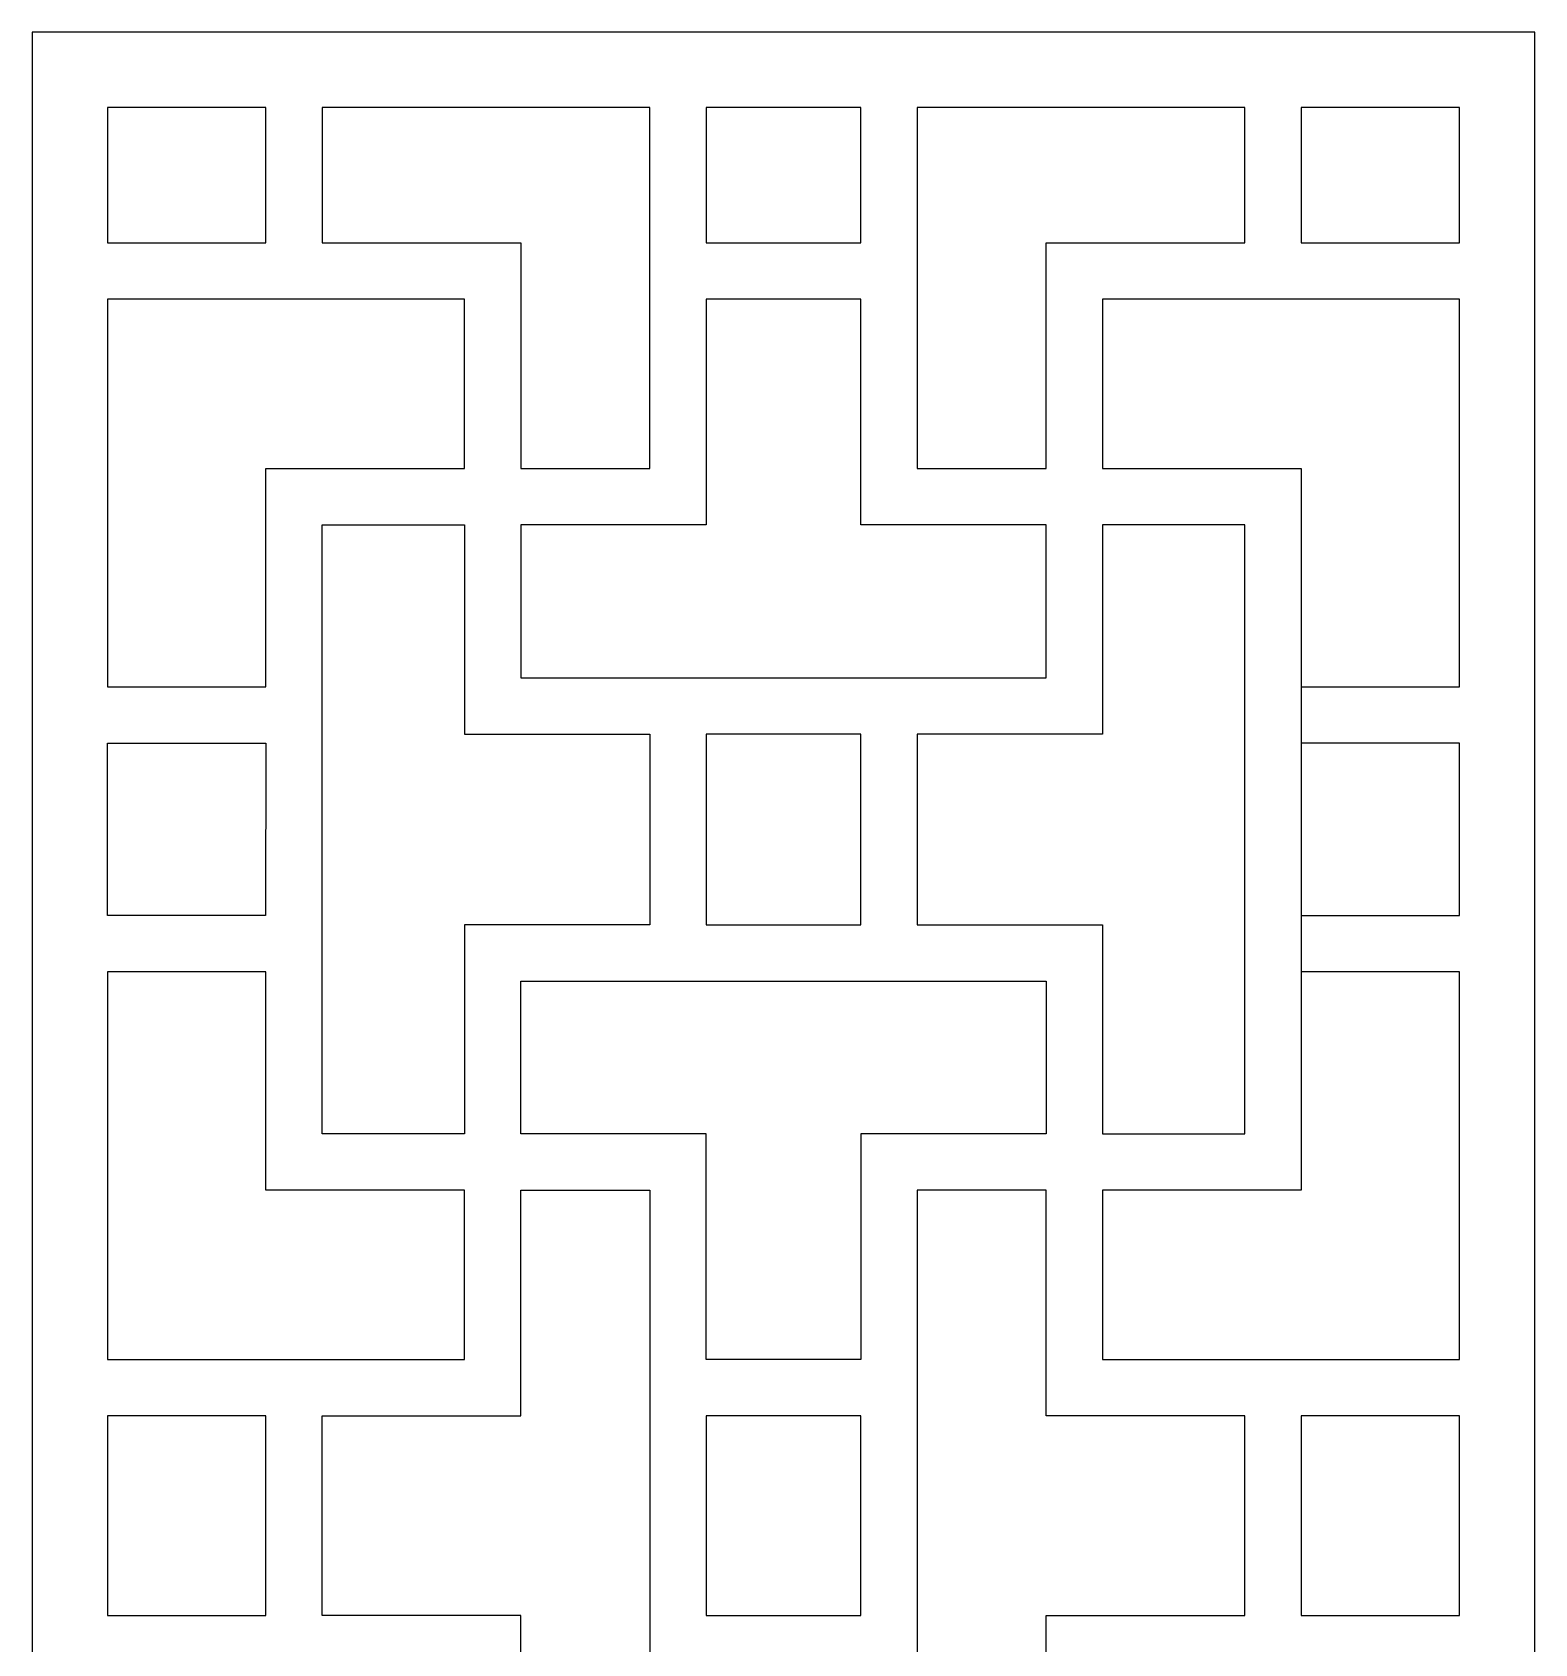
# Model space of a CAD drawing. Header units: centimetres. Extents: x -27.5 to -16.8, y -9.5 to 9.5.
# Drawn here: x -27.5 to -22.43, y 4.07 to 9.5 of the extents above; entities that cross this region are included whole.
import ezdxf

# ---------------------------------------------------------------- set-up
doc = ezdxf.new("R2010")
doc.units = ezdxf.units.CM
doc.header["$MEASUREMENT"] = 0
doc.layers.add('layer 1', color=7, linetype='Continuous')

msp = doc.modelspace()

# ---------------------------------------------------------------- linework, layer by layer
at = {"layer": 'layer 1', "color": 250}
for points, knots in [([(-27.5, -9.5), (-27.5, -9.5), (-27.5, 9.5), (-27.5, 9.5), (-27.5, 9.5), (-27.5, 9.5), (-22.43334, 9.5), (-22.43334, 9.5), (-22.43334, 9.5), (-22.43334, 9.5), (-22.43334, -9.5), (-22.43334, -9.5), (-22.43334, -9.5), (-22.43334, -9.5), (-27.5, -9.5), (-27.5, -9.5)], [0, 0, 0, 0, 0.2, 0.2, 0.2, 0.2, 0.4, 0.4, 0.4, 0.4, 0.6, 0.6, 0.6, 0.6, 1, 1, 1, 1]), ([(-27.24666, 8.78966), (-27.24666, 8.78966), (-27.24666, 8.78966), (-27.24666, 8.78966), (-27.24666, 8.78966), (-27.24666, 8.78966), (-27.24666, 9.24668), (-27.24666, 9.24668), (-27.24666, 9.24668), (-27.24666, 9.24668), (-26.71278, 9.24668), (-26.71278, 9.24668), (-26.71278, 9.24668), (-26.71278, 9.24668), (-26.71278, 8.78966), (-26.71278, 8.78966), (-26.71278, 8.78966), (-26.71278, 8.78966), (-27.24666, 8.78966), (-27.24666, 8.78966)], [0, 0, 0, 0, 0.1666667, 0.1666667, 0.1666667, 0.1666667, 0.3333333, 0.3333333, 0.3333333, 0.3333333, 0.5, 0.5, 0.5, 0.5, 0.6666667, 0.6666667, 0.6666667, 0.6666667, 1, 1, 1, 1]), ([(-26.52278, 9.24668), (-26.52278, 9.24668), (-26.52278, 9.24668), (-26.52278, 9.24668), (-26.52278, 9.24668), (-26.52278, 9.24668), (-25.41693, 9.24668), (-25.41693, 9.24668), (-25.41693, 9.24668), (-25.41693, 9.24668), (-25.41693, 8.02905), (-25.41693, 8.02905), (-25.41693, 8.02905), (-25.41693, 8.02905), (-25.85231, 8.02905), (-25.85231, 8.02905), (-25.85231, 8.02905), (-25.85231, 8.02905), (-25.85231, 8.78966), (-25.85231, 8.78966), (-25.85231, 8.78966), (-25.85231, 8.78966), (-25.94143, 8.78966), (-25.94143, 8.78966), (-25.94143, 8.78966), (-25.94143, 8.78966), (-26.04232, 8.78966), (-26.04232, 8.78966), (-26.04232, 8.78966), (-26.04232, 8.78966), (-26.52278, 8.78966), (-26.52278, 8.78966), (-26.52278, 8.78966), (-26.52278, 8.78966), (-26.52278, 9.24668), (-26.52278, 9.24668)], [0, 0, 0, 0, 0.1, 0.1, 0.1, 0.1, 0.2, 0.2, 0.2, 0.2, 0.3, 0.3, 0.3, 0.3, 0.4, 0.4, 0.4, 0.4, 0.5, 0.5, 0.5, 0.5, 0.6, 0.6, 0.6, 0.6, 0.7, 0.7, 0.7, 0.7, 0.8, 0.8, 0.8, 0.8, 1, 1, 1, 1]), ([(-25.22693, 9.24668), (-25.22693, 9.24668), (-25.22693, 9.24668), (-25.22693, 9.24668), (-25.22693, 9.24668), (-25.22693, 9.24668), (-24.7064, 9.24668), (-24.7064, 9.24668), (-24.7064, 9.24668), (-24.7064, 9.24668), (-24.7064, 8.78966), (-24.7064, 8.78966), (-24.7064, 8.78966), (-24.7064, 8.78966), (-24.96667, 8.78966), (-24.96667, 8.78966), (-24.96667, 8.78966), (-24.96667, 8.78966), (-25.22693, 8.78966), (-25.22693, 8.78966), (-25.22693, 8.78966), (-25.22693, 8.78966), (-25.22693, 9.24668), (-25.22693, 9.24668)], [0, 0, 0, 0, 0.1428571, 0.1428571, 0.1428571, 0.1428571, 0.2857143, 0.2857143, 0.2857143, 0.2857143, 0.4285714, 0.4285714, 0.4285714, 0.4285714, 0.5714286, 0.5714286, 0.5714286, 0.5714286, 0.7142857, 0.7142857, 0.7142857, 0.7142857, 1, 1, 1, 1]), ([(-24.5164, 9.24668), (-24.5164, 9.24668), (-24.5164, 9.24668), (-24.5164, 9.24668), (-24.5164, 9.24668), (-24.5164, 9.24668), (-23.41054, 9.24668), (-23.41054, 9.24668), (-23.41054, 9.24668), (-23.41054, 9.24668), (-23.41054, 8.78966), (-23.41054, 8.78966), (-23.41054, 8.78966), (-23.41054, 8.78966), (-23.891, 8.78966), (-23.891, 8.78966), (-23.891, 8.78966), (-23.891, 8.78966), (-23.99191, 8.78966), (-23.99191, 8.78966), (-23.99191, 8.78966), (-23.99191, 8.78966), (-24.08101, 8.78966), (-24.08101, 8.78966), (-24.08101, 8.78966), (-24.08101, 8.78966), (-24.08101, 8.02905), (-24.08101, 8.02905), (-24.08101, 8.02905), (-24.08101, 8.02905), (-24.5164, 8.02905), (-24.5164, 8.02905), (-24.5164, 8.02905), (-24.5164, 8.02905), (-24.5164, 9.24668), (-24.5164, 9.24668)], [0, 0, 0, 0, 0.1, 0.1, 0.1, 0.1, 0.2, 0.2, 0.2, 0.2, 0.3, 0.3, 0.3, 0.3, 0.4, 0.4, 0.4, 0.4, 0.5, 0.5, 0.5, 0.5, 0.6, 0.6, 0.6, 0.6, 0.7, 0.7, 0.7, 0.7, 0.8, 0.8, 0.8, 0.8, 1, 1, 1, 1]), ([(-23.22054, 9.24668), (-23.22054, 9.24668), (-23.22054, 9.24668), (-23.22054, 9.24668), (-23.22054, 9.24668), (-23.22054, 9.24668), (-22.68666, 9.24668), (-22.68666, 9.24668), (-22.68666, 9.24668), (-22.68666, 9.24668), (-22.68666, 8.78966), (-22.68666, 8.78966), (-22.68666, 8.78966), (-22.68666, 8.78966), (-23.22054, 8.78966), (-23.22054, 8.78966), (-23.22054, 8.78966), (-23.22054, 8.78966), (-23.22054, 9.24668), (-23.22054, 9.24668)], [0, 0, 0, 0, 0.1666667, 0.1666667, 0.1666667, 0.1666667, 0.3333333, 0.3333333, 0.3333333, 0.3333333, 0.5, 0.5, 0.5, 0.5, 0.6666667, 0.6666667, 0.6666667, 0.6666667, 1, 1, 1, 1]), ([(-26.71278, 7.29302), (-26.71278, 7.29302), (-26.71278, 7.29302), (-26.71278, 7.29302), (-26.71278, 7.29302), (-26.71278, 7.29302), (-27.24666, 7.29302), (-27.24666, 7.29302), (-27.24666, 7.29302), (-27.24666, 7.29302), (-27.24666, 8.59966), (-27.24666, 8.59966), (-27.24666, 8.59966), (-27.24666, 8.59966), (-26.04232, 8.59966), (-26.04232, 8.59966), (-26.04232, 8.59966), (-26.04232, 8.59966), (-26.04232, 8.02905), (-26.04232, 8.02905), (-26.04232, 8.02905), (-26.04232, 8.02905), (-26.52278, 8.02905), (-26.52278, 8.02905), (-26.52278, 8.02905), (-26.52278, 8.02905), (-26.56681, 8.02905), (-26.56681, 8.02905), (-26.56681, 8.02905), (-26.56681, 8.02905), (-26.71278, 8.02905), (-26.71278, 8.02905), (-26.71278, 8.02905), (-26.71278, 8.02905), (-26.71278, 7.29302), (-26.71278, 7.29302)], [0, 0, 0, 0, 0.1, 0.1, 0.1, 0.1, 0.2, 0.2, 0.2, 0.2, 0.3, 0.3, 0.3, 0.3, 0.4, 0.4, 0.4, 0.4, 0.5, 0.5, 0.5, 0.5, 0.6, 0.6, 0.6, 0.6, 0.7, 0.7, 0.7, 0.7, 0.8, 0.8, 0.8, 0.8, 1, 1, 1, 1]), ([(-24.96667, 8.59966), (-24.96667, 8.59966), (-24.96667, 8.59966), (-24.96667, 8.59966), (-24.96667, 8.59966), (-24.96667, 8.59966), (-24.7064, 8.59966), (-24.7064, 8.59966), (-24.7064, 8.59966), (-24.7064, 8.59966), (-24.7064, 8.02905), (-24.7064, 8.02905), (-24.7064, 8.02905), (-24.7064, 8.02905), (-24.7064, 7.92832), (-24.7064, 7.92832), (-24.7064, 7.92832), (-24.7064, 7.92832), (-24.7064, 7.83906), (-24.7064, 7.83906), (-24.7064, 7.83906), (-24.7064, 7.83906), (-24.08101, 7.83906), (-24.08101, 7.83906), (-24.08101, 7.83906), (-24.08101, 7.83906), (-24.08101, 7.32392), (-24.08101, 7.32392), (-24.08101, 7.32392), (-24.08101, 7.32392), (-24.96667, 7.32392), (-24.96667, 7.32392), (-24.96667, 7.32392), (-24.96667, 7.32392), (-25.85231, 7.32392), (-25.85231, 7.32392), (-25.85231, 7.32392), (-25.85231, 7.32392), (-25.85231, 7.83906), (-25.85231, 7.83906), (-25.85231, 7.83906), (-25.85231, 7.83906), (-25.22693, 7.83906), (-25.22693, 7.83906), (-25.22693, 7.83906), (-25.22693, 7.83906), (-25.22693, 7.92832), (-25.22693, 7.92832), (-25.22693, 7.92832), (-25.22693, 7.92832), (-25.22693, 8.02905), (-25.22693, 8.02905), (-25.22693, 8.02905), (-25.22693, 8.02905), (-25.22693, 8.59966), (-25.22693, 8.59966), (-25.22693, 8.59966), (-25.22693, 8.59966), (-24.96667, 8.59966), (-24.96667, 8.59966)], [0, 0, 0, 0, 0.0625, 0.0625, 0.0625, 0.0625, 0.125, 0.125, 0.125, 0.125, 0.1875, 0.1875, 0.1875, 0.1875, 0.25, 0.25, 0.25, 0.25, 0.3125, 0.3125, 0.3125, 0.3125, 0.375, 0.375, 0.375, 0.375, 0.4375, 0.4375, 0.4375, 0.4375, 0.5, 0.5, 0.5, 0.5, 0.5625, 0.5625, 0.5625, 0.5625, 0.625, 0.625, 0.625, 0.625, 0.6875, 0.6875, 0.6875, 0.6875, 0.75, 0.75, 0.75, 0.75, 0.8125, 0.8125, 0.8125, 0.8125, 0.875, 0.875, 0.875, 0.875, 1, 1, 1, 1]), ([(-22.68666, 8.59966), (-22.68666, 8.59966), (-22.68666, 8.59966), (-22.68666, 8.59966), (-22.68666, 8.59966), (-22.68666, 8.59966), (-22.68666, 7.29302), (-22.68666, 7.29302), (-22.68666, 7.29302), (-22.68666, 7.29302), (-23.22, 7.29302), (-23.22, 7.29302), (-23.22, 7.29302), (-23.22, 7.29302), (-23.22, 7.10303), (-23.22, 7.10303), (-23.22, 7.10303), (-23.22, 7.10303), (-22.68666, 7.10303), (-22.68666, 7.10303), (-22.68666, 7.10303), (-22.68666, 7.10303), (-22.68666, 6.52252), (-22.68666, 6.52252), (-22.68666, 6.52252), (-22.68666, 6.52252), (-23.22, 6.52252), (-23.22, 6.52252), (-23.22, 6.52252), (-23.22, 6.52252), (-23.22, 6.33252), (-23.22, 6.33252), (-23.22, 6.33252), (-23.22, 6.33252), (-22.68666, 6.33252), (-22.68666, 6.33252), (-22.68666, 6.33252), (-22.68666, 6.33252), (-22.68666, 5.02588), (-22.68666, 5.02588), (-22.68666, 5.02588), (-22.68666, 5.02588), (-23.891, 5.02588), (-23.891, 5.02588), (-23.891, 5.02588), (-23.891, 5.02588), (-23.891, 5.59648), (-23.891, 5.59648), (-23.891, 5.59648), (-23.891, 5.59648), (-23.41054, 5.59648), (-23.41054, 5.59648), (-23.41054, 5.59648), (-23.41054, 5.59648), (-23.36651, 5.59648), (-23.36651, 5.59648), (-23.36651, 5.59648), (-23.36651, 5.59648), (-23.22054, 5.59648), (-23.22054, 5.59648), (-23.22054, 5.59648), (-23.22054, 5.59648), (-23.22054, 6.81277), (-23.22054, 6.81277), (-23.22054, 6.81277), (-23.22054, 6.81277), (-23.22054, 8.02905), (-23.22054, 8.02905), (-23.22054, 8.02905), (-23.22054, 8.02905), (-23.36651, 8.02905), (-23.36651, 8.02905), (-23.36651, 8.02905), (-23.36651, 8.02905), (-23.41054, 8.02905), (-23.41054, 8.02905), (-23.41054, 8.02905), (-23.41054, 8.02905), (-23.891, 8.02905), (-23.891, 8.02905), (-23.891, 8.02905), (-23.891, 8.02905), (-23.891, 8.59966), (-23.891, 8.59966), (-23.891, 8.59966), (-23.891, 8.59966), (-22.68666, 8.59966), (-22.68666, 8.59966)], [0, 0, 0, 0, 0.0434783, 0.0434783, 0.0434783, 0.0434783, 0.0869565, 0.0869565, 0.0869565, 0.0869565, 0.1304348, 0.1304348, 0.1304348, 0.1304348, 0.173913, 0.173913, 0.173913, 0.173913, 0.2173913, 0.2173913, 0.2173913, 0.2173913, 0.2608696, 0.2608696, 0.2608696, 0.2608696, 0.3043478, 0.3043478, 0.3043478, 0.3043478, 0.3478261, 0.3478261, 0.3478261, 0.3478261, 0.3913043, 0.3913043, 0.3913043, 0.3913043, 0.4347826, 0.4347826, 0.4347826, 0.4347826, 0.4782609, 0.4782609, 0.4782609, 0.4782609, 0.5217391, 0.5217391, 0.5217391, 0.5217391, 0.5652174, 0.5652174, 0.5652174, 0.5652174, 0.6086957, 0.6086957, 0.6086957, 0.6086957, 0.6521739, 0.6521739, 0.6521739, 0.6521739, 0.6956522, 0.6956522, 0.6956522, 0.6956522, 0.7391304, 0.7391304, 0.7391304, 0.7391304, 0.7826087, 0.7826087, 0.7826087, 0.7826087, 0.826087, 0.826087, 0.826087, 0.826087, 0.8695652, 0.8695652, 0.8695652, 0.8695652, 0.9130435, 0.9130435, 0.9130435, 0.9130435, 1, 1, 1, 1]), ([(-25.41693, 6.81277), (-25.41693, 6.81277), (-25.41693, 6.81277), (-25.41693, 6.81277), (-25.41693, 6.81277), (-25.41693, 6.81277), (-25.41693, 7.13391), (-25.41693, 7.13391), (-25.41693, 7.13391), (-25.41693, 7.13391), (-25.85231, 7.13391), (-25.85231, 7.13391), (-25.85231, 7.13391), (-25.85231, 7.13391), (-26.04232, 7.13391), (-26.04232, 7.13391), (-26.04232, 7.13391), (-26.04232, 7.13391), (-26.04232, 7.32392), (-26.04232, 7.32392), (-26.04232, 7.32392), (-26.04232, 7.32392), (-26.04232, 7.83906), (-26.04232, 7.83906), (-26.04232, 7.83906), (-26.04232, 7.83906), (-26.52278, 7.83906), (-26.52278, 7.83906), (-26.52278, 7.83906), (-26.52278, 7.83906), (-26.52278, 6.81277), (-26.52278, 6.81277), (-26.52278, 6.81277), (-26.52278, 6.81277), (-26.52278, 5.78648), (-26.52278, 5.78648), (-26.52278, 5.78648), (-26.52278, 5.78648), (-26.04232, 5.78648), (-26.04232, 5.78648), (-26.04232, 5.78648), (-26.04232, 5.78648), (-26.04232, 6.30163), (-26.04232, 6.30163), (-26.04232, 6.30163), (-26.04232, 6.30163), (-26.04232, 6.49163), (-26.04232, 6.49163), (-26.04232, 6.49163), (-26.04232, 6.49163), (-25.85231, 6.49163), (-25.85231, 6.49163), (-25.85231, 6.49163), (-25.85231, 6.49163), (-25.41693, 6.49163), (-25.41693, 6.49163), (-25.41693, 6.49163), (-25.41693, 6.49163), (-25.41693, 6.81277), (-25.41693, 6.81277)], [0, 0, 0, 0, 0.0625, 0.0625, 0.0625, 0.0625, 0.125, 0.125, 0.125, 0.125, 0.1875, 0.1875, 0.1875, 0.1875, 0.25, 0.25, 0.25, 0.25, 0.3125, 0.3125, 0.3125, 0.3125, 0.375, 0.375, 0.375, 0.375, 0.4375, 0.4375, 0.4375, 0.4375, 0.5, 0.5, 0.5, 0.5, 0.5625, 0.5625, 0.5625, 0.5625, 0.625, 0.625, 0.625, 0.625, 0.6875, 0.6875, 0.6875, 0.6875, 0.75, 0.75, 0.75, 0.75, 0.8125, 0.8125, 0.8125, 0.8125, 0.875, 0.875, 0.875, 0.875, 1, 1, 1, 1]), ([(-24.5164, 6.81277), (-24.5164, 6.81277), (-24.5164, 6.81277), (-24.5164, 6.81277), (-24.5164, 6.81277), (-24.5164, 6.81277), (-24.5164, 7.13391), (-24.5164, 7.13391), (-24.5164, 7.13391), (-24.5164, 7.13391), (-24.08101, 7.13391), (-24.08101, 7.13391), (-24.08101, 7.13391), (-24.08101, 7.13391), (-23.891, 7.13391), (-23.891, 7.13391), (-23.891, 7.13391), (-23.891, 7.13391), (-23.891, 7.32392), (-23.891, 7.32392), (-23.891, 7.32392), (-23.891, 7.32392), (-23.891, 7.83906), (-23.891, 7.83906), (-23.891, 7.83906), (-23.891, 7.83906), (-23.41054, 7.83906), (-23.41054, 7.83906), (-23.41054, 7.83906), (-23.41054, 7.83906), (-23.41054, 6.81277), (-23.41054, 6.81277), (-23.41054, 6.81277), (-23.41054, 6.81277), (-23.41054, 5.78648), (-23.41054, 5.78648), (-23.41054, 5.78648), (-23.41054, 5.78648), (-23.891, 5.78648), (-23.891, 5.78648), (-23.891, 5.78648), (-23.891, 5.78648), (-23.891, 6.30163), (-23.891, 6.30163), (-23.891, 6.30163), (-23.891, 6.30163), (-23.891, 6.49163), (-23.891, 6.49163), (-23.891, 6.49163), (-23.891, 6.49163), (-24.08101, 6.49163), (-24.08101, 6.49163), (-24.08101, 6.49163), (-24.08101, 6.49163), (-24.5164, 6.49163), (-24.5164, 6.49163), (-24.5164, 6.49163), (-24.5164, 6.49163), (-24.5164, 6.81277), (-24.5164, 6.81277)], [0, 0, 0, 0, 0.0625, 0.0625, 0.0625, 0.0625, 0.125, 0.125, 0.125, 0.125, 0.1875, 0.1875, 0.1875, 0.1875, 0.25, 0.25, 0.25, 0.25, 0.3125, 0.3125, 0.3125, 0.3125, 0.375, 0.375, 0.375, 0.375, 0.4375, 0.4375, 0.4375, 0.4375, 0.5, 0.5, 0.5, 0.5, 0.5625, 0.5625, 0.5625, 0.5625, 0.625, 0.625, 0.625, 0.625, 0.6875, 0.6875, 0.6875, 0.6875, 0.75, 0.75, 0.75, 0.75, 0.8125, 0.8125, 0.8125, 0.8125, 0.875, 0.875, 0.875, 0.875, 1, 1, 1, 1]), ([(-24.96667, 7.13391), (-24.96667, 7.13391), (-24.96667, 7.13391), (-24.96667, 7.13391), (-24.96667, 7.13391), (-24.96667, 7.13391), (-24.7064, 7.13391), (-24.7064, 7.13391), (-24.7064, 7.13391), (-24.7064, 7.13391), (-24.7064, 6.81277), (-24.7064, 6.81277), (-24.7064, 6.81277), (-24.7064, 6.81277), (-24.7064, 6.49163), (-24.7064, 6.49163), (-24.7064, 6.49163), (-24.7064, 6.49163), (-24.96667, 6.49163), (-24.96667, 6.49163), (-24.96667, 6.49163), (-24.96667, 6.49163), (-25.22693, 6.49163), (-25.22693, 6.49163), (-25.22693, 6.49163), (-25.22693, 6.49163), (-25.22693, 6.81277), (-25.22693, 6.81277), (-25.22693, 6.81277), (-25.22693, 6.81277), (-25.22693, 7.13391), (-25.22693, 7.13391), (-25.22693, 7.13391), (-25.22693, 7.13391), (-24.96667, 7.13391), (-24.96667, 7.13391)], [0, 0, 0, 0, 0.1, 0.1, 0.1, 0.1, 0.2, 0.2, 0.2, 0.2, 0.3, 0.3, 0.3, 0.3, 0.4, 0.4, 0.4, 0.4, 0.5, 0.5, 0.5, 0.5, 0.6, 0.6, 0.6, 0.6, 0.7, 0.7, 0.7, 0.7, 0.8, 0.8, 0.8, 0.8, 1, 1, 1, 1]), ([(-26.71278, 7.10303), (-26.71278, 7.10303), (-26.71278, 7.10303), (-26.71278, 7.10303), (-26.71278, 7.10303), (-26.71278, 7.10303), (-27.24666, 7.10303), (-27.24666, 7.10303), (-27.24666, 7.10303), (-27.24666, 7.10303), (-27.24666, 6.52252), (-27.24666, 6.52252), (-27.24666, 6.52252), (-27.24666, 6.52252), (-26.71333, 6.52252), (-26.71333, 6.52252), (-26.71333, 6.52252), (-26.71333, 6.52252), (-26.71278, 7.10303), (-26.71278, 7.10303)], [0, 0, 0, 0, 0.1666667, 0.1666667, 0.1666667, 0.1666667, 0.3333333, 0.3333333, 0.3333333, 0.3333333, 0.5, 0.5, 0.5, 0.5, 0.6666667, 0.6666667, 0.6666667, 0.6666667, 1, 1, 1, 1]), ([(-26.7128, 6.33252), (-26.7128, 6.33252), (-26.7128, 6.33252), (-26.7128, 6.33252), (-26.7128, 6.33252), (-26.7128, 6.33252), (-26.71278, 5.59648), (-26.71278, 5.59648), (-26.71278, 5.59648), (-26.71278, 5.59648), (-26.56681, 5.59648), (-26.56681, 5.59648), (-26.56681, 5.59648), (-26.56681, 5.59648), (-26.52278, 5.59648), (-26.52278, 5.59648), (-26.52278, 5.59648), (-26.52278, 5.59648), (-26.04232, 5.59648), (-26.04232, 5.59648), (-26.04232, 5.59648), (-26.04232, 5.59648), (-26.04232, 5.02588), (-26.04232, 5.02588), (-26.04232, 5.02588), (-26.04232, 5.02588), (-27.24666, 5.02588), (-27.24666, 5.02588), (-27.24666, 5.02588), (-27.24666, 5.02588), (-27.24666, 6.33252), (-27.24666, 6.33252), (-27.24666, 6.33252), (-27.24666, 6.33252), (-26.7128, 6.33252), (-26.7128, 6.33252)], [0, 0, 0, 0, 0.1, 0.1, 0.1, 0.1, 0.2, 0.2, 0.2, 0.2, 0.3, 0.3, 0.3, 0.3, 0.4, 0.4, 0.4, 0.4, 0.5, 0.5, 0.5, 0.5, 0.6, 0.6, 0.6, 0.6, 0.7, 0.7, 0.7, 0.7, 0.8, 0.8, 0.8, 0.8, 1, 1, 1, 1]), ([(-24.96667, 5.02588), (-24.96667, 5.02588), (-24.96667, 5.02588), (-24.96667, 5.02588), (-24.96667, 5.02588), (-24.96667, 5.02588), (-24.7064, 5.02588), (-24.7064, 5.02588), (-24.7064, 5.02588), (-24.7064, 5.02588), (-24.7064, 5.59648), (-24.7064, 5.59648), (-24.7064, 5.59648), (-24.7064, 5.59648), (-24.7064, 5.69721), (-24.7064, 5.69721), (-24.7064, 5.69721), (-24.7064, 5.69721), (-24.7064, 5.78648), (-24.7064, 5.78648), (-24.7064, 5.78648), (-24.7064, 5.78648), (-24.08101, 5.78648), (-24.08101, 5.78648), (-24.08101, 5.78648), (-24.08101, 5.78648), (-24.08101, 6.30163), (-24.08101, 6.30163), (-24.08101, 6.30163), (-24.08101, 6.30163), (-24.96667, 6.30163), (-24.96667, 6.30163), (-24.96667, 6.30163), (-24.96667, 6.30163), (-25.85231, 6.30163), (-25.85231, 6.30163), (-25.85231, 6.30163), (-25.85231, 6.30163), (-25.85231, 5.78648), (-25.85231, 5.78648), (-25.85231, 5.78648), (-25.85231, 5.78648), (-25.22693, 5.78648), (-25.22693, 5.78648), (-25.22693, 5.78648), (-25.22693, 5.78648), (-25.22693, 5.69721), (-25.22693, 5.69721), (-25.22693, 5.69721), (-25.22693, 5.69721), (-25.22693, 5.59648), (-25.22693, 5.59648), (-25.22693, 5.59648), (-25.22693, 5.59648), (-25.22693, 5.02588), (-25.22693, 5.02588), (-25.22693, 5.02588), (-25.22693, 5.02588), (-24.96667, 5.02588), (-24.96667, 5.02588)], [0, 0, 0, 0, 0.0625, 0.0625, 0.0625, 0.0625, 0.125, 0.125, 0.125, 0.125, 0.1875, 0.1875, 0.1875, 0.1875, 0.25, 0.25, 0.25, 0.25, 0.3125, 0.3125, 0.3125, 0.3125, 0.375, 0.375, 0.375, 0.375, 0.4375, 0.4375, 0.4375, 0.4375, 0.5, 0.5, 0.5, 0.5, 0.5625, 0.5625, 0.5625, 0.5625, 0.625, 0.625, 0.625, 0.625, 0.6875, 0.6875, 0.6875, 0.6875, 0.75, 0.75, 0.75, 0.75, 0.8125, 0.8125, 0.8125, 0.8125, 0.875, 0.875, 0.875, 0.875, 1, 1, 1, 1]), ([(-26.52278, 4.16265), (-26.52278, 4.16265), (-26.52278, 4.16265), (-26.52278, 4.16265), (-26.52278, 4.16265), (-26.52278, 4.16265), (-26.04232, 4.16265), (-26.04232, 4.16265), (-26.04232, 4.16265), (-26.04232, 4.16265), (-25.94143, 4.16265), (-25.94143, 4.16265), (-25.94143, 4.16265), (-25.94143, 4.16265), (-25.85231, 4.16265), (-25.85231, 4.16265), (-25.85231, 4.16265), (-25.85231, 4.16265), (-25.85231, 3.40204), (-25.85231, 3.40204), (-25.85231, 3.40204), (-25.85231, 3.40204), (-25.41693, 3.40204), (-25.41693, 3.40204), (-25.41693, 3.40204), (-25.41693, 3.40204), (-25.41693, 5.59648), (-25.41693, 5.59648), (-25.41693, 5.59648), (-25.41693, 5.59648), (-25.85231, 5.59648), (-25.85231, 5.59648), (-25.85231, 5.59648), (-25.85231, 5.59648), (-25.85231, 4.83589), (-25.85231, 4.83589), (-25.85231, 4.83589), (-25.85231, 4.83589), (-25.94143, 4.83589), (-25.94143, 4.83589), (-25.94143, 4.83589), (-25.94143, 4.83589), (-26.04232, 4.83589), (-26.04232, 4.83589), (-26.04232, 4.83589), (-26.04232, 4.83589), (-26.52278, 4.83589), (-26.52278, 4.83589), (-26.52278, 4.83589), (-26.52278, 4.83589), (-26.52278, 4.16265), (-26.52278, 4.16265)], [0, 0, 0, 0, 0.0714286, 0.0714286, 0.0714286, 0.0714286, 0.1428571, 0.1428571, 0.1428571, 0.1428571, 0.2142857, 0.2142857, 0.2142857, 0.2142857, 0.2857143, 0.2857143, 0.2857143, 0.2857143, 0.3571429, 0.3571429, 0.3571429, 0.3571429, 0.4285714, 0.4285714, 0.4285714, 0.4285714, 0.5, 0.5, 0.5, 0.5, 0.5714286, 0.5714286, 0.5714286, 0.5714286, 0.6428571, 0.6428571, 0.6428571, 0.6428571, 0.7142857, 0.7142857, 0.7142857, 0.7142857, 0.7857143, 0.7857143, 0.7857143, 0.7857143, 0.8571429, 0.8571429, 0.8571429, 0.8571429, 1, 1, 1, 1]), ([(-23.41054, 4.16265), (-23.41054, 4.16265), (-23.41054, 4.16265), (-23.41054, 4.16265), (-23.41054, 4.16265), (-23.41054, 4.16265), (-23.891, 4.16265), (-23.891, 4.16265), (-23.891, 4.16265), (-23.891, 4.16265), (-23.99191, 4.16265), (-23.99191, 4.16265), (-23.99191, 4.16265), (-23.99191, 4.16265), (-24.08101, 4.16265), (-24.08101, 4.16265), (-24.08101, 4.16265), (-24.08101, 4.16265), (-24.08101, 3.40204), (-24.08101, 3.40204), (-24.08101, 3.40204), (-24.08101, 3.40204), (-24.5164, 3.40204), (-24.5164, 3.40204), (-24.5164, 3.40204), (-24.5164, 3.40204), (-24.5164, 5.59648), (-24.5164, 5.59648), (-24.5164, 5.59648), (-24.5164, 5.59648), (-24.08101, 5.59648), (-24.08101, 5.59648), (-24.08101, 5.59648), (-24.08101, 5.59648), (-24.08101, 4.83589), (-24.08101, 4.83589), (-24.08101, 4.83589), (-24.08101, 4.83589), (-23.99191, 4.83589), (-23.99191, 4.83589), (-23.99191, 4.83589), (-23.99191, 4.83589), (-23.891, 4.83589), (-23.891, 4.83589), (-23.891, 4.83589), (-23.891, 4.83589), (-23.41054, 4.83589), (-23.41054, 4.83589), (-23.41054, 4.83589), (-23.41054, 4.83589), (-23.41054, 4.16265), (-23.41054, 4.16265)], [0, 0, 0, 0, 0.0714286, 0.0714286, 0.0714286, 0.0714286, 0.1428571, 0.1428571, 0.1428571, 0.1428571, 0.2142857, 0.2142857, 0.2142857, 0.2142857, 0.2857143, 0.2857143, 0.2857143, 0.2857143, 0.3571429, 0.3571429, 0.3571429, 0.3571429, 0.4285714, 0.4285714, 0.4285714, 0.4285714, 0.5, 0.5, 0.5, 0.5, 0.5714286, 0.5714286, 0.5714286, 0.5714286, 0.6428571, 0.6428571, 0.6428571, 0.6428571, 0.7142857, 0.7142857, 0.7142857, 0.7142857, 0.7857143, 0.7857143, 0.7857143, 0.7857143, 0.8571429, 0.8571429, 0.8571429, 0.8571429, 1, 1, 1, 1]), ([(-27.24666, 4.16265), (-27.24666, 4.16265), (-27.24666, 4.16265), (-27.24666, 4.16265), (-27.24666, 4.16265), (-27.24666, 4.16265), (-27.24666, 4.83589), (-27.24666, 4.83589), (-27.24666, 4.83589), (-27.24666, 4.83589), (-26.71278, 4.83589), (-26.71278, 4.83589), (-26.71278, 4.83589), (-26.71278, 4.83589), (-26.71278, 4.16265), (-26.71278, 4.16265), (-26.71278, 4.16265), (-26.71278, 4.16265), (-27.24666, 4.16265), (-27.24666, 4.16265)], [0, 0, 0, 0, 0.1666667, 0.1666667, 0.1666667, 0.1666667, 0.3333333, 0.3333333, 0.3333333, 0.3333333, 0.5, 0.5, 0.5, 0.5, 0.6666667, 0.6666667, 0.6666667, 0.6666667, 1, 1, 1, 1]), ([(-24.7064, 4.16265), (-24.7064, 4.16265), (-24.7064, 4.16265), (-24.7064, 4.16265), (-24.7064, 4.16265), (-24.7064, 4.16265), (-24.96667, 4.16265), (-24.96667, 4.16265), (-24.96667, 4.16265), (-24.96667, 4.16265), (-25.22693, 4.16265), (-25.22693, 4.16265), (-25.22693, 4.16265), (-25.22693, 4.16265), (-25.22693, 4.83589), (-25.22693, 4.83589), (-25.22693, 4.83589), (-25.22693, 4.83589), (-24.96667, 4.83589), (-24.96667, 4.83589), (-24.96667, 4.83589), (-24.96667, 4.83589), (-24.7064, 4.83589), (-24.7064, 4.83589), (-24.7064, 4.83589), (-24.7064, 4.83589), (-24.7064, 4.16265), (-24.7064, 4.16265)], [0, 0, 0, 0, 0.125, 0.125, 0.125, 0.125, 0.25, 0.25, 0.25, 0.25, 0.375, 0.375, 0.375, 0.375, 0.5, 0.5, 0.5, 0.5, 0.625, 0.625, 0.625, 0.625, 0.75, 0.75, 0.75, 0.75, 1, 1, 1, 1]), ([(-22.68666, 4.83589), (-22.68666, 4.83589), (-22.68666, 4.83589), (-22.68666, 4.83589), (-22.68666, 4.83589), (-22.68666, 4.83589), (-22.68666, 4.16265), (-22.68666, 4.16265), (-22.68666, 4.16265), (-22.68666, 4.16265), (-23.22054, 4.16265), (-23.22054, 4.16265), (-23.22054, 4.16265), (-23.22054, 4.16265), (-23.22054, 4.83589), (-23.22054, 4.83589), (-23.22054, 4.83589), (-23.22054, 4.83589), (-22.68666, 4.83589), (-22.68666, 4.83589)], [0, 0, 0, 0, 0.1666667, 0.1666667, 0.1666667, 0.1666667, 0.3333333, 0.3333333, 0.3333333, 0.3333333, 0.5, 0.5, 0.5, 0.5, 0.6666667, 0.6666667, 0.6666667, 0.6666667, 1, 1, 1, 1])]:
    msp.add_open_spline(points, degree=3, knots=knots, dxfattribs=at)

doc.saveas('drawing.dxf')
